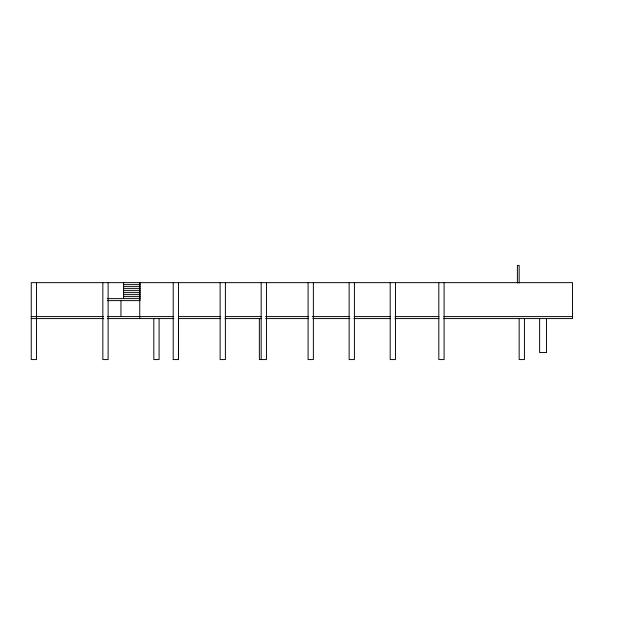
<?xml version="1.0" encoding="UTF-8"?>
<svg xmlns="http://www.w3.org/2000/svg" width="625" height="625" viewBox="0 0 625 625"><rect width="100%" height="100%" fill="white"/><g stroke="black" fill="none" stroke-linecap="round" stroke-linejoin="round"><path stroke-width="0.94" d="M123.586 284.633L139.969 284.633M123.586 286.633L139.969 286.633M123.586 288.633L139.969 288.633M123.586 290.625L139.969 290.625M123.586 292.625L139.969 292.625M123.586 294.625L139.969 294.625M123.586 296.617L139.969 296.617M107.445 298.617L139.969 298.617M107.445 300.609L139.969 300.609L139.969 282.641M31.25 316.594L103.609 316.594M107.43 316.594L173.031 316.594M178.625 316.594L220.727 316.594M225.234 316.594L261.656 316.594M265.555 316.594L308.742 316.594M312.328 316.594L349.484 316.594M354.234 316.594L390.289 316.594M395.078 316.594L439.016 316.594M443.891 316.594L572.523 316.594M31.25 318.586L103.742 318.586M107.43 318.586L173.875 318.586M178.727 318.586L220.719 318.586M224.914 318.586L261.234 318.586M265.547 318.586L308.422 318.586M312.906 318.578L349.992 318.586M353.898 318.578L390.281 318.586M394.891 318.578L439.008 318.586M443.687 318.578L572.523 318.586L572.523 282.641L31.25 282.648L31.25 359.57L36.531 359.57L36.531 282.641M173.164 359.57L178.484 359.57L178.484 282.648M546.523 318.562L546.523 352.539L539.625 352.539L539.625 318.562M524.438 318.68L524.438 359.57L519.156 359.57L519.156 318.68M519.156 283L519.156 265.43L517.398 265.43L517.398 283M444.094 282.648L444.094 359.57L438.812 359.57L438.812 282.648M395.461 282.648L395.461 359.57L390.188 359.57L390.188 282.648M354.414 282.648L354.414 359.57L349.133 359.57L349.133 282.648M313.367 282.648L313.367 359.57L308.086 359.57L308.086 282.648M266.453 282.648L266.453 359.57L259.367 359.57L259.367 318.68M261.172 282.648L261.172 359.57M225.398 282.648L225.398 359.57L220.125 359.57L220.125 282.648M178.445 318.68L178.445 359.57M173.211 282.648L173.211 359.57M159.094 318.68L159.094 359.57L153.812 359.57L153.812 318.68M139.742 282.641L139.758 318.586M123.586 282.641L123.586 298.617M120.953 300.609L120.953 316.594M108.117 282.648L108.117 359.57L102.836 359.57L102.836 282.648"/></g></svg>
